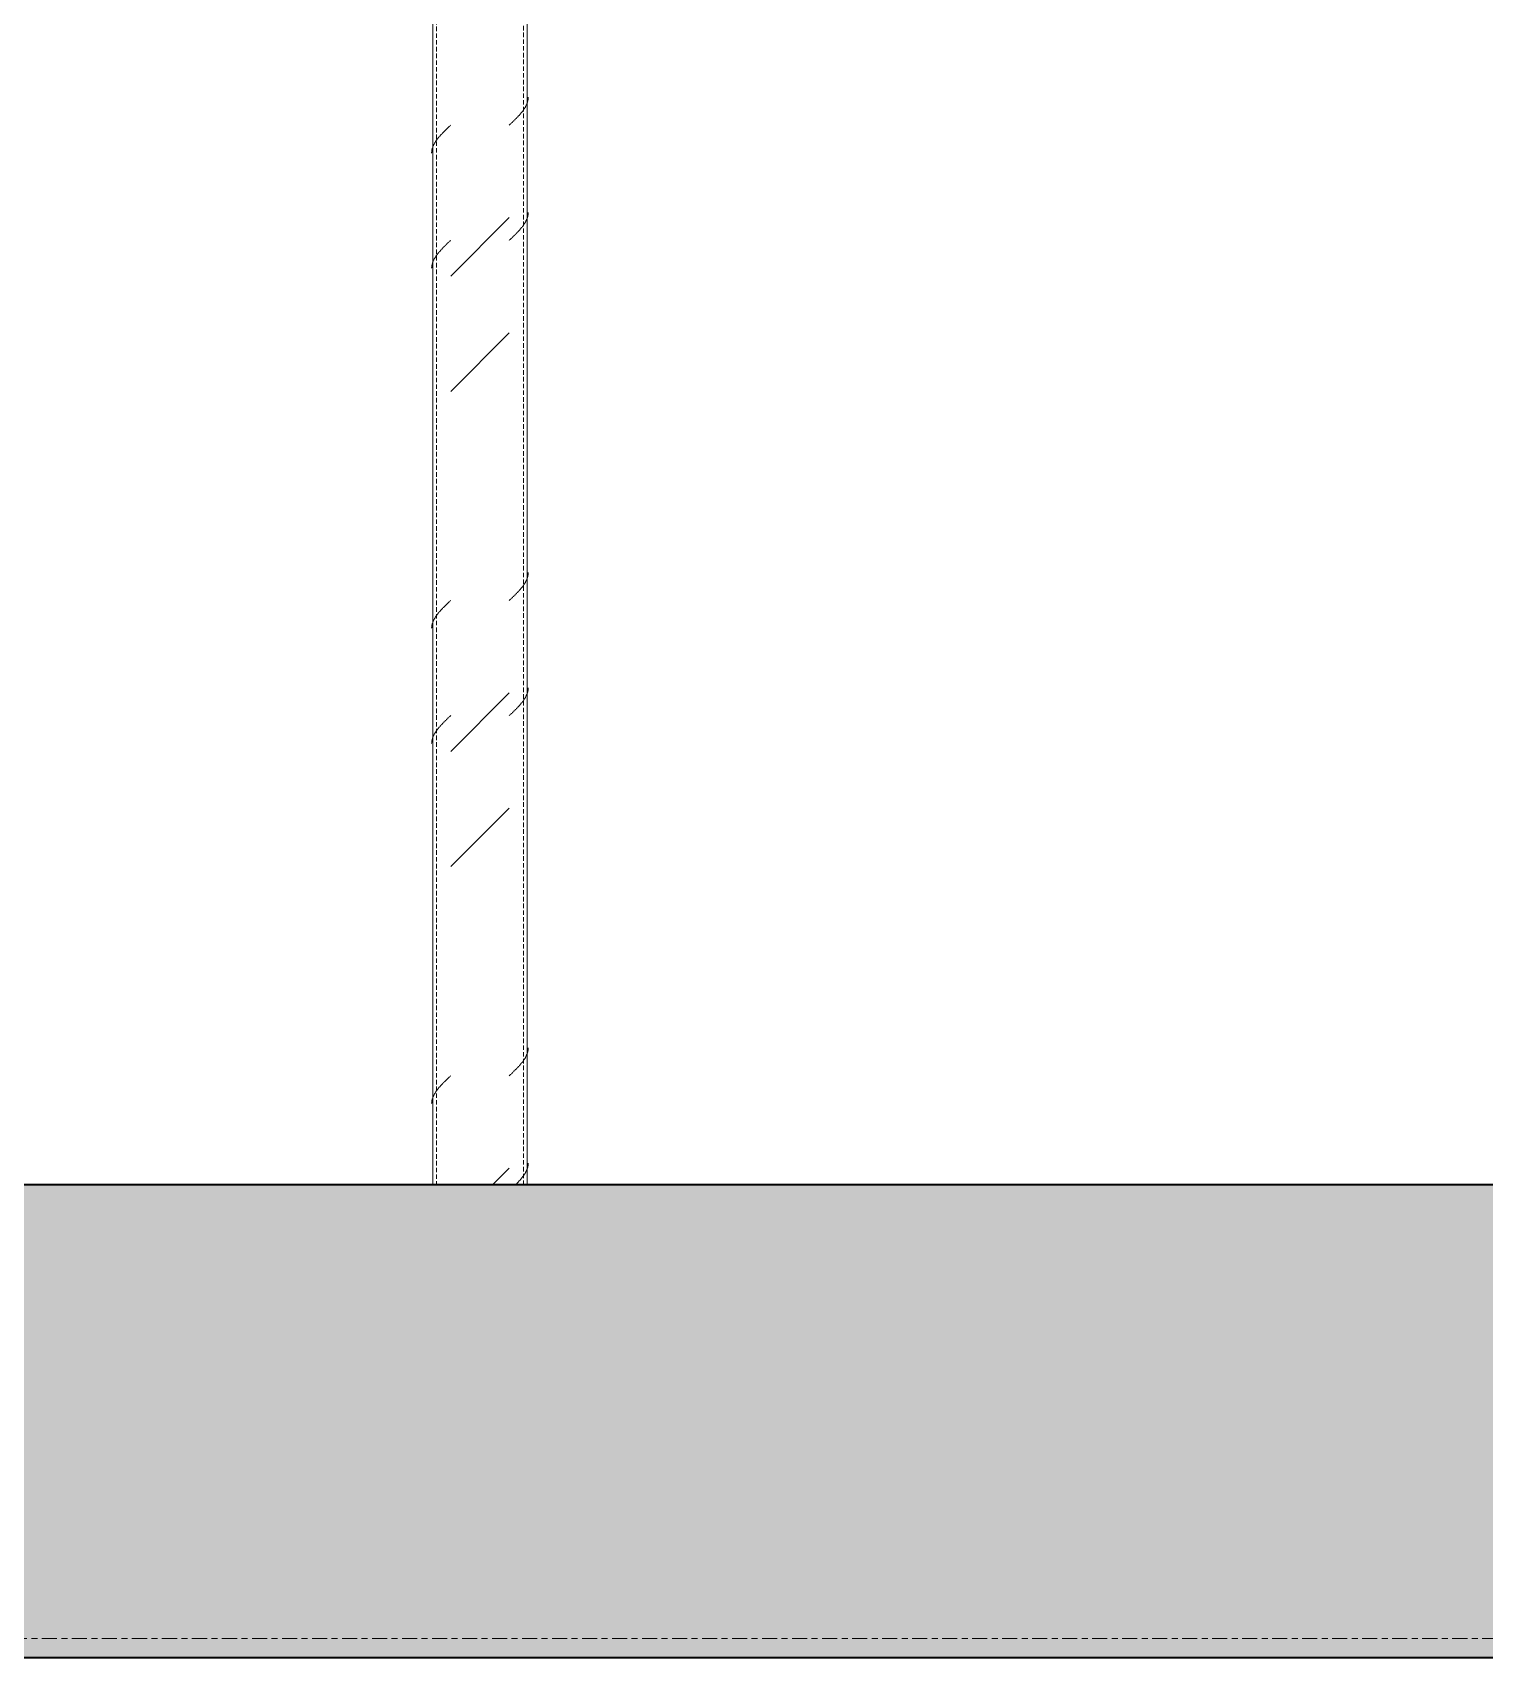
# Model space of a CAD drawing. Header units: centimetres. Extents: x -336 to 16318, y -437 to 1921.
# Drawn here: x 2105.7 to 2259.4, y 44 to 215.9 of the extents above; entities that cross this region are included whole.
import ezdxf

# ---------------------------------------------------------------- set-up
doc = ezdxf.new("R2010")
doc.units = ezdxf.units.CM
doc.linetypes.add('Centre', pattern=[3.175, 0.635, -0.475, 1.59, -0.475])
doc.linetypes.add('Hidden', pattern=[0.714375, 0.47625, -0.238125])
for name, color, linetype, lineweight in [('A-FLOR', 7, 'Continuous', 9), ('A-FLOR-LEVL', 7, 'Continuous', 9), ('A-FLOR-PATT', 7, 'Continuous', 35), ('S-COLS', 7, 'Continuous', 9)]:
    doc.layers.add(name, color=color, linetype=linetype, lineweight=lineweight)

# ---------------------------------------------------------------- blocks, each defined once
blk = doc.blocks.new('PQ_RVR_EST-01_ZZ_ZZ_MO_T_A_rvt-1-Section 6')
at = {"layer": 'A-FLOR-PATT', "lineweight": 9, "true_color": 0x9a9a9a}
h = blk.add_hatch(color=253, dxfattribs=at)
h.paths.add_polyline_path([(5847.05, 44), (5883.73, 44), (5883.73, 94), (3167.55, 94), (3167.55, 89.8), (3171.87, 89.8), (3171.87, 88.8), (3172, 88.8), (3172, 87.8), (3170.5, 87.8), (3170.5, 87.3), (3172, 87.3), (3172, 78.3), (3168.8, 78.3), (3168.8, 68.3), (3173, 68.3), (3172.94, 67.3), (3163, 67.3), (3163.07, 68.3), (3167.21, 68.3), (3167.21, 78.3), (3082.8, 78.3), (3082.8, 68.3), (3087, 68.3), (3086.94, 67.3), (3077, 67.3), (3077.07, 68.3), (3081.21, 68.3), (3081.21, 78.3), (3078, 78.3), (3078, 87.3), (3079.5, 87.3), (3079.44, 87.8), (3078, 87.8), (3078, 88.8), (3078.14, 88.8), (3078.26, 89.8), (3082.45, 89.8), (3082.45, 94), (249.08, 94), (249.08, 44), (5836.92, 44)])
h.paths.add_polyline_path([(3183.32, 67.3), (3179.1, 67.3), (3179.17, 68.3), (3183.31, 68.31), (3183.31, 78.3), (3181.6, 78.3), (3181.6, 87.8), (3181.9, 87.8), (3181.9, 88.8), (3186.3, 88.8), (3186.3, 87.8), (3186.6, 87.8), (3186.6, 83.3), (3242.4, 83.3), (3242.4, 87.8), (3242.7, 87.8), (3242.7, 88.8), (3247.1, 88.8), (3247.1, 87.8), (3247.4, 87.8), (3247.4, 78.3), (3245.7, 78.3), (3245.7, 68.3), (3249.9, 68.3), (3249.84, 67.3), (3239.9, 67.3), (3239.97, 68.3), (3244.11, 68.31), (3244.11, 78.3), (3184.9, 78.3), (3184.9, 68.3), (3189.1, 68.3), (3189.04, 67.3), (3183.53, 67.3)])
h.paths.add_polyline_path([(3091.68, 86.3), (3164, 86.3), (3164, 87.3), (3165.5, 87.3), (3165.5, 87.8), (3164, 87.82), (3164, 88.8), (3161.94, 88.8), (3162.06, 89.8), (3166.25, 89.8), (3166.25, 94), (3083.75, 94), (3083.75, 89.8), (3088.07, 89.8), (3087.95, 88.8), (3086, 88.8), (3086, 87.8), (3084.5, 87.8), (3084.5, 87.3), (3086, 87.3), (3086, 86.3)])
at = {"layer": 'A-FLOR', "lineweight": 35}
for p, q in [((2833.07, 94), (701.16, 94)), ((249.08, 44), (5836.92, 44))]:
    blk.add_line(p, q, dxfattribs=at)
blk = doc.blocks.new('FP_19-Section 6')
at = {"layer": 'S-COLS'}
blk.add_line((2158.07, 94), (2158.07, 375.86), dxfattribs=at)
at = {"layer": 'S-COLS', "color": 9, "true_color": 0xc0c0c0}
for p, q in [((2157.84, 208), (2157.87, 208.04)), ((2157.87, 208.04), (2157.9, 208.09)), ((2157.9, 208.09), (2157.92, 208.14)), ((2157.92, 208.14), (2157.94, 208.18)), ((2157.94, 208.18), (2157.97, 208.23)), ((2157.97, 208.23), (2157.99, 208.28)), ((2157.99, 208.28), (2158.01, 208.32)), ((2158.01, 208.32), (2158.03, 208.37)), ((2158.03, 208.37), (2158.05, 208.42)), ((2158.05, 208.42), (2158.06, 208.46)), ((2158.06, 208.46), (2158.08, 208.51)), ((2158.08, 208.51), (2158.1, 208.56)), ((2158.1, 208.56), (2158.11, 208.6)), ((2158.11, 208.6), (2158.12, 208.65)), ((2158.12, 208.65), (2158.13, 208.7)), ((2158.13, 208.7), (2158.14, 208.74)), ((2158.14, 208.74), (2158.15, 208.79)), ((2158.15, 208.79), (2158.16, 208.84)), ((2158.16, 208.84), (2158.17, 208.88)), ((2158.17, 208.93), (2158.18, 208.98)), ((2158.17, 208.88), (2158.17, 208.93)), ((2158.18, 209.03), (2158.18, 209.07)), ((2158.18, 208.98), (2158.18, 209.03)), ((2156.36, 206.31), (2156.41, 206.36)), ((2156.41, 206.36), (2156.46, 206.41)), ((2156.46, 206.41), (2156.51, 206.45)), ((2156.51, 206.45), (2156.56, 206.5)), ((2156.56, 206.5), (2156.6, 206.55)), ((2156.6, 206.55), (2156.65, 206.59)), ((2156.65, 206.59), (2156.7, 206.64)), ((2156.7, 206.64), (2156.75, 206.69)), ((2156.75, 206.69), (2156.8, 206.73)), ((2156.8, 206.73), (2156.84, 206.78)), ((2156.84, 206.78), (2156.89, 206.83)), ((2156.89, 206.83), (2156.94, 206.87)), ((2156.94, 206.87), (2156.98, 206.92)), ((2156.98, 206.92), (2157.03, 206.97)), ((2157.03, 206.97), (2157.07, 207.01)), ((2157.07, 207.01), (2157.11, 207.06)), ((2157.11, 207.06), (2157.16, 207.11)), ((2157.16, 207.11), (2157.2, 207.16)), ((2157.2, 207.16), (2157.24, 207.2)), ((2157.24, 207.2), (2157.28, 207.25)), ((2157.28, 207.25), (2157.33, 207.3)), ((2157.33, 207.3), (2157.37, 207.34)), ((2157.37, 207.34), (2157.41, 207.39)), ((2157.41, 207.39), (2157.44, 207.44)), ((2157.44, 207.44), (2157.48, 207.48)), ((2157.48, 207.48), (2157.52, 207.53)), ((2157.52, 207.53), (2157.56, 207.58)), ((2157.56, 207.58), (2157.59, 207.62)), ((2157.59, 207.62), (2157.63, 207.67)), ((2157.63, 207.67), (2157.66, 207.72)), ((2157.66, 207.72), (2157.69, 207.76)), ((2157.69, 207.76), (2157.72, 207.81)), ((2157.72, 207.81), (2157.76, 207.86)), ((2157.76, 207.86), (2157.79, 207.9)), ((2157.79, 207.9), (2157.81, 207.95)), ((2157.81, 207.95), (2157.84, 208)), ((2156.16, 206.13), (2156.21, 206.17)), ((2156.21, 206.17), (2156.26, 206.22)), ((2156.26, 206.22), (2156.31, 206.27)), ((2156.31, 206.27), (2156.36, 206.31)), ((2157.94, 195.99), (2157.97, 196.04)), ((2157.97, 196.04), (2157.99, 196.09)), ((2157.99, 196.09), (2158.01, 196.13)), ((2158.01, 196.13), (2158.03, 196.18)), ((2158.03, 196.18), (2158.05, 196.23)), ((2158.05, 196.23), (2158.06, 196.27)), ((2158.06, 196.27), (2158.08, 196.32)), ((2158.08, 196.32), (2158.1, 196.37)), ((2158.1, 196.37), (2158.11, 196.42)), ((2158.11, 196.42), (2158.12, 196.46)), ((2158.12, 196.46), (2158.13, 196.51)), ((2158.13, 196.51), (2158.14, 196.56)), ((2158.14, 196.56), (2158.15, 196.6)), ((2158.15, 196.6), (2158.16, 196.65)), ((2158.16, 196.65), (2158.17, 196.7)), ((2158.17, 196.74), (2158.18, 196.79)), ((2158.17, 196.7), (2158.17, 196.74)), ((2158.18, 196.84), (2158.18, 196.88)), ((2158.18, 196.79), (2158.18, 196.84)), ((2156.51, 194.26), (2156.56, 194.31)), ((2156.56, 194.31), (2156.6, 194.36)), ((2156.6, 194.36), (2156.65, 194.4)), ((2156.65, 194.4), (2156.7, 194.45)), ((2156.7, 194.45), (2156.75, 194.5)), ((2156.75, 194.5), (2156.8, 194.54)), ((2156.8, 194.54), (2156.84, 194.59)), ((2156.84, 194.59), (2156.89, 194.64)), ((2156.89, 194.64), (2156.94, 194.69)), ((2156.94, 194.69), (2156.98, 194.73)), ((2156.98, 194.73), (2157.03, 194.78)), ((2157.03, 194.78), (2157.07, 194.83)), ((2157.07, 194.83), (2157.11, 194.87)), ((2157.11, 194.87), (2157.16, 194.92)), ((2157.16, 194.92), (2157.2, 194.97)), ((2157.2, 194.97), (2157.24, 195.01)), ((2157.24, 195.01), (2157.28, 195.06)), ((2157.28, 195.06), (2157.33, 195.11)), ((2157.33, 195.11), (2157.37, 195.15)), ((2157.37, 195.15), (2157.41, 195.2)), ((2157.41, 195.2), (2157.44, 195.25)), ((2157.44, 195.25), (2157.48, 195.29)), ((2157.48, 195.29), (2157.52, 195.34)), ((2157.52, 195.34), (2157.56, 195.39)), ((2157.56, 195.39), (2157.59, 195.43)), ((2157.59, 195.43), (2157.63, 195.48)), ((2157.63, 195.48), (2157.66, 195.53)), ((2157.66, 195.53), (2157.69, 195.57)), ((2157.69, 195.57), (2157.72, 195.62)), ((2157.72, 195.62), (2157.76, 195.67)), ((2157.76, 195.67), (2157.79, 195.71)), ((2157.79, 195.71), (2157.81, 195.76)), ((2157.81, 195.76), (2157.84, 195.81)), ((2157.84, 195.81), (2157.87, 195.85)), ((2157.87, 195.85), (2157.9, 195.9)), ((2157.9, 195.9), (2157.92, 195.95)), ((2157.92, 195.95), (2157.94, 195.99)), ((2156.16, 193.94), (2156.21, 193.98)), ((2156.21, 193.98), (2156.26, 194.03)), ((2156.26, 194.03), (2156.31, 194.08)), ((2156.31, 194.08), (2156.36, 194.12)), ((2156.36, 194.12), (2156.41, 194.17)), ((2156.41, 194.17), (2156.46, 194.22)), ((2156.46, 194.22), (2156.51, 194.26)), ((2158.06, 158.17), (2158.08, 158.22)), ((2158.08, 158.22), (2158.1, 158.27)), ((2158.1, 158.27), (2158.11, 158.32)), ((2158.11, 158.32), (2158.12, 158.36)), ((2158.12, 158.36), (2158.13, 158.41)), ((2158.13, 158.41), (2158.14, 158.46)), ((2158.14, 158.46), (2158.15, 158.5)), ((2158.15, 158.5), (2158.16, 158.55)), ((2158.16, 158.55), (2158.17, 158.6)), ((2158.17, 158.64), (2158.18, 158.69)), ((2158.17, 158.6), (2158.17, 158.64)), ((2158.18, 158.74), (2158.18, 158.78)), ((2158.18, 158.69), (2158.18, 158.74)), ((2156.8, 156.44), (2156.84, 156.49)), ((2156.84, 156.49), (2156.89, 156.54)), ((2156.89, 156.54), (2156.94, 156.59)), ((2156.94, 156.59), (2156.98, 156.63)), ((2156.98, 156.63), (2157.03, 156.68)), ((2157.03, 156.68), (2157.07, 156.73)), ((2157.07, 156.73), (2157.11, 156.77)), ((2157.11, 156.77), (2157.16, 156.82)), ((2157.16, 156.82), (2157.2, 156.87)), ((2157.2, 156.87), (2157.24, 156.91)), ((2157.24, 156.91), (2157.28, 156.96)), ((2157.28, 156.96), (2157.33, 157.01)), ((2157.33, 157.01), (2157.37, 157.05)), ((2157.37, 157.05), (2157.41, 157.1)), ((2157.41, 157.1), (2157.44, 157.15)), ((2157.44, 157.15), (2157.48, 157.19)), ((2157.48, 157.19), (2157.52, 157.24)), ((2157.52, 157.24), (2157.56, 157.29)), ((2157.56, 157.29), (2157.59, 157.33)), ((2157.59, 157.33), (2157.63, 157.38)), ((2157.63, 157.38), (2157.66, 157.43)), ((2157.66, 157.43), (2157.69, 157.47)), ((2157.69, 157.47), (2157.72, 157.52)), ((2157.72, 157.52), (2157.76, 157.57)), ((2157.76, 157.57), (2157.79, 157.61)), ((2157.79, 157.61), (2157.81, 157.66)), ((2157.81, 157.66), (2157.84, 157.71)), ((2157.84, 157.71), (2157.87, 157.75)), ((2157.87, 157.75), (2157.9, 157.8)), ((2157.9, 157.8), (2157.92, 157.85)), ((2157.92, 157.85), (2157.94, 157.89)), ((2157.94, 157.89), (2157.97, 157.94)), ((2157.97, 157.94), (2157.99, 157.99)), ((2157.99, 157.99), (2158.01, 158.03)), ((2158.01, 158.03), (2158.03, 158.08)), ((2158.03, 158.08), (2158.05, 158.13)), ((2158.05, 158.13), (2158.06, 158.17)), ((2156.16, 155.84), (2156.21, 155.88)), ((2156.21, 155.88), (2156.26, 155.93)), ((2156.26, 155.93), (2156.31, 155.98)), ((2156.31, 155.98), (2156.36, 156.02)), ((2156.36, 156.02), (2156.41, 156.07)), ((2156.41, 156.07), (2156.46, 156.12)), ((2156.46, 156.12), (2156.51, 156.16)), ((2156.51, 156.16), (2156.56, 156.21)), ((2156.56, 156.21), (2156.6, 156.26)), ((2156.6, 156.26), (2156.65, 156.3)), ((2156.65, 156.3), (2156.7, 156.35)), ((2156.7, 156.35), (2156.75, 156.4)), ((2156.75, 156.4), (2156.8, 156.44)), ((2158.11, 146.13), (2158.12, 146.17)), ((2158.12, 146.17), (2158.13, 146.22)), ((2158.13, 146.22), (2158.14, 146.27)), ((2158.14, 146.27), (2158.15, 146.31)), ((2158.15, 146.31), (2158.16, 146.36)), ((2158.16, 146.36), (2158.17, 146.41)), ((2158.17, 146.45), (2158.18, 146.5)), ((2158.17, 146.41), (2158.17, 146.45)), ((2158.18, 146.55), (2158.18, 146.59)), ((2158.18, 146.5), (2158.18, 146.55)), ((2156.94, 144.4), (2156.98, 144.44)), ((2156.98, 144.44), (2157.03, 144.49)), ((2157.03, 144.49), (2157.07, 144.54)), ((2157.07, 144.54), (2157.11, 144.58)), ((2157.11, 144.58), (2157.16, 144.63)), ((2157.16, 144.63), (2157.2, 144.68)), ((2157.2, 144.68), (2157.24, 144.72)), ((2157.24, 144.72), (2157.28, 144.77)), ((2157.28, 144.77), (2157.33, 144.82)), ((2157.33, 144.82), (2157.37, 144.86)), ((2157.37, 144.86), (2157.41, 144.91)), ((2157.41, 144.91), (2157.44, 144.96)), ((2157.44, 144.96), (2157.48, 145)), ((2157.48, 145), (2157.52, 145.05)), ((2157.52, 145.05), (2157.56, 145.1)), ((2157.56, 145.1), (2157.59, 145.14)), ((2157.59, 145.14), (2157.63, 145.19)), ((2157.63, 145.19), (2157.66, 145.24)), ((2157.66, 145.24), (2157.69, 145.28)), ((2157.69, 145.28), (2157.72, 145.33)), ((2157.72, 145.33), (2157.76, 145.38)), ((2157.76, 145.38), (2157.79, 145.42)), ((2157.79, 145.42), (2157.81, 145.47)), ((2157.81, 145.47), (2157.84, 145.52)), ((2157.84, 145.52), (2157.87, 145.56)), ((2157.87, 145.56), (2157.9, 145.61)), ((2157.9, 145.61), (2157.92, 145.66)), ((2157.92, 145.66), (2157.94, 145.7)), ((2157.94, 145.7), (2157.97, 145.75)), ((2157.97, 145.75), (2157.99, 145.8)), ((2157.99, 145.8), (2158.01, 145.85)), ((2158.01, 145.85), (2158.03, 145.89)), ((2158.03, 145.89), (2158.05, 145.94)), ((2158.05, 145.94), (2158.06, 145.99)), ((2158.06, 145.99), (2158.08, 146.03)), ((2158.08, 146.03), (2158.1, 146.08)), ((2158.1, 146.08), (2158.11, 146.13)), ((2156.16, 143.65), (2156.21, 143.69)), ((2156.21, 143.69), (2156.26, 143.74)), ((2156.26, 143.74), (2156.31, 143.79)), ((2156.31, 143.79), (2156.36, 143.83)), ((2156.36, 143.83), (2156.41, 143.88)), ((2156.41, 143.88), (2156.46, 143.93)), ((2156.46, 143.93), (2156.51, 143.97)), ((2156.51, 143.97), (2156.56, 144.02)), ((2156.56, 144.02), (2156.6, 144.07)), ((2156.6, 144.07), (2156.65, 144.12)), ((2156.65, 144.12), (2156.7, 144.16)), ((2156.7, 144.16), (2156.75, 144.21)), ((2156.75, 144.21), (2156.8, 144.26)), ((2156.8, 144.26), (2156.84, 144.3)), ((2156.84, 144.3), (2156.89, 144.35)), ((2156.89, 144.35), (2156.94, 144.4)), ((2158.17, 108.35), (2158.18, 108.4)), ((2158.17, 108.31), (2158.17, 108.35)), ((2158.18, 108.45), (2158.18, 108.49)), ((2158.18, 108.4), (2158.18, 108.45)), ((2157.2, 106.58), (2157.24, 106.62)), ((2157.24, 106.62), (2157.28, 106.67)), ((2157.28, 106.67), (2157.33, 106.72)), ((2157.33, 106.72), (2157.37, 106.76)), ((2157.37, 106.76), (2157.41, 106.81)), ((2157.41, 106.81), (2157.44, 106.86)), ((2157.44, 106.86), (2157.48, 106.9)), ((2157.48, 106.9), (2157.52, 106.95)), ((2157.52, 106.95), (2157.56, 107)), ((2157.56, 107), (2157.59, 107.04)), ((2157.59, 107.04), (2157.63, 107.09)), ((2157.63, 107.09), (2157.66, 107.14)), ((2157.66, 107.14), (2157.69, 107.18)), ((2157.69, 107.18), (2157.72, 107.23)), ((2157.72, 107.23), (2157.76, 107.28)), ((2157.76, 107.28), (2157.79, 107.32)), ((2157.79, 107.32), (2157.81, 107.37)), ((2157.81, 107.37), (2157.84, 107.42)), ((2157.84, 107.42), (2157.87, 107.46)), ((2157.87, 107.46), (2157.9, 107.51)), ((2157.9, 107.51), (2157.92, 107.56)), ((2157.92, 107.56), (2157.94, 107.6)), ((2157.94, 107.6), (2157.97, 107.65)), ((2157.97, 107.65), (2157.99, 107.7)), ((2157.99, 107.7), (2158.01, 107.75)), ((2158.01, 107.75), (2158.03, 107.79)), ((2158.03, 107.79), (2158.05, 107.84)), ((2158.05, 107.84), (2158.06, 107.89)), ((2158.06, 107.89), (2158.08, 107.93)), ((2158.08, 107.93), (2158.1, 107.98)), ((2158.1, 107.98), (2158.11, 108.03)), ((2158.11, 108.03), (2158.12, 108.07)), ((2158.12, 108.07), (2158.13, 108.12)), ((2158.13, 108.12), (2158.14, 108.17)), ((2158.14, 108.17), (2158.15, 108.21)), ((2158.15, 108.21), (2158.16, 108.26)), ((2158.16, 108.26), (2158.17, 108.31)), ((2156.16, 105.55), (2156.21, 105.59)), ((2156.21, 105.59), (2156.26, 105.64)), ((2156.26, 105.64), (2156.31, 105.69)), ((2156.31, 105.69), (2156.36, 105.73)), ((2156.36, 105.73), (2156.41, 105.78)), ((2156.41, 105.78), (2156.46, 105.83)), ((2156.46, 105.83), (2156.51, 105.87)), ((2156.51, 105.87), (2156.56, 105.92)), ((2156.56, 105.92), (2156.6, 105.97)), ((2156.6, 105.97), (2156.65, 106.02)), ((2156.65, 106.02), (2156.7, 106.06)), ((2156.7, 106.06), (2156.75, 106.11)), ((2156.75, 106.11), (2156.8, 106.16)), ((2156.8, 106.16), (2156.84, 106.2)), ((2156.84, 106.2), (2156.89, 106.25)), ((2156.89, 106.25), (2156.94, 106.3)), ((2156.94, 106.3), (2156.98, 106.34)), ((2156.98, 106.34), (2157.03, 106.39)), ((2157.03, 106.39), (2157.07, 106.44)), ((2157.07, 106.44), (2157.11, 106.48)), ((2157.11, 106.48), (2157.16, 106.53)), ((2157.16, 106.53), (2157.2, 106.58)), ((2158.18, 96.26), (2158.18, 96.3)), ((2157.32, 94.52), (2157.36, 94.56)), ((2157.36, 94.56), (2157.4, 94.61)), ((2157.4, 94.61), (2157.44, 94.66)), ((2157.44, 94.66), (2157.47, 94.71)), ((2157.47, 94.71), (2157.51, 94.75)), ((2157.51, 94.75), (2157.55, 94.8)), ((2157.55, 94.8), (2157.58, 94.85)), ((2157.58, 94.85), (2157.62, 94.89)), ((2157.62, 94.89), (2157.65, 94.94)), ((2157.65, 94.94), (2157.69, 94.99)), ((2157.69, 94.99), (2157.72, 95.03)), ((2157.72, 95.03), (2157.75, 95.08)), ((2157.75, 95.08), (2157.78, 95.13)), ((2157.78, 95.13), (2157.81, 95.18)), ((2157.81, 95.18), (2157.84, 95.22)), ((2157.84, 95.22), (2157.87, 95.27)), ((2157.87, 95.27), (2157.89, 95.32)), ((2157.89, 95.32), (2157.92, 95.36)), ((2157.92, 95.36), (2157.94, 95.41)), ((2157.94, 95.41), (2157.96, 95.46)), ((2157.96, 95.46), (2157.99, 95.5)), ((2157.99, 95.5), (2158.01, 95.55)), ((2158.01, 95.55), (2158.03, 95.6)), ((2158.03, 95.6), (2158.05, 95.65)), ((2158.05, 95.65), (2158.06, 95.69)), ((2158.06, 95.69), (2158.08, 95.74)), ((2158.08, 95.74), (2158.1, 95.79)), ((2158.1, 95.79), (2158.11, 95.83)), ((2158.11, 95.83), (2158.12, 95.88)), ((2158.12, 95.88), (2158.13, 95.93)), ((2158.13, 95.93), (2158.14, 95.97)), ((2158.14, 95.97), (2158.15, 96.02)), ((2158.15, 96.02), (2158.16, 96.07)), ((2158.16, 96.07), (2158.17, 96.12)), ((2158.17, 96.16), (2158.18, 96.21)), ((2158.17, 96.12), (2158.17, 96.16)), ((2158.18, 96.21), (2158.18, 96.26)), ((2156.83, 94), (2156.88, 94.05)), ((2156.88, 94.05), (2156.92, 94.09)), ((2156.92, 94.09), (2156.97, 94.14)), ((2156.97, 94.14), (2157.01, 94.19)), ((2157.01, 94.19), (2157.06, 94.24)), ((2157.06, 94.24), (2157.1, 94.28)), ((2157.1, 94.28), (2157.15, 94.33)), ((2157.15, 94.33), (2157.19, 94.38)), ((2157.19, 94.38), (2157.23, 94.42)), ((2157.23, 94.42), (2157.28, 94.47)), ((2157.28, 94.47), (2157.32, 94.52))]:
    blk.add_line(p, q, dxfattribs=at)
blk = doc.blocks.new('FP_20-Section 6')
at = {"layer": 'S-COLS'}
blk.add_line((2148.07, 375.86), (2148.07, 94), dxfattribs=at)
at = {"layer": 'S-COLS', "color": 9, "true_color": 0xc0c0c0}
for p, q in [((2148.51, 204.58), (2148.54, 204.63)), ((2148.54, 204.63), (2148.58, 204.68)), ((2148.58, 204.68), (2148.61, 204.72)), ((2148.61, 204.72), (2148.65, 204.77)), ((2148.65, 204.77), (2148.69, 204.82)), ((2148.69, 204.82), (2148.73, 204.86)), ((2148.73, 204.86), (2148.77, 204.91)), ((2148.77, 204.91), (2148.81, 204.96)), ((2148.81, 204.96), (2148.85, 205)), ((2148.85, 205), (2148.89, 205.05)), ((2148.89, 205.05), (2148.93, 205.1)), ((2148.93, 205.1), (2148.98, 205.14)), ((2148.98, 205.14), (2149.02, 205.19)), ((2149.02, 205.19), (2149.06, 205.24)), ((2149.06, 205.24), (2149.11, 205.28)), ((2149.11, 205.28), (2149.15, 205.33)), ((2149.15, 205.33), (2149.2, 205.38)), ((2149.2, 205.38), (2149.24, 205.43)), ((2149.24, 205.43), (2149.29, 205.47)), ((2149.29, 205.47), (2149.34, 205.52)), ((2149.34, 205.52), (2149.38, 205.57)), ((2149.38, 205.57), (2149.43, 205.61)), ((2149.43, 205.61), (2149.48, 205.66)), ((2149.48, 205.66), (2149.53, 205.71)), ((2149.53, 205.71), (2149.58, 205.75)), ((2149.58, 205.75), (2149.63, 205.8)), ((2149.63, 205.8), (2149.68, 205.85)), ((2149.68, 205.85), (2149.72, 205.89)), ((2149.72, 205.89), (2149.77, 205.94)), ((2149.77, 205.94), (2149.82, 205.99)), ((2149.82, 205.99), (2149.87, 206.03)), ((2149.87, 206.03), (2149.92, 206.08)), ((2149.92, 206.08), (2149.97, 206.13)), ((2147.95, 203.23), (2147.96, 203.27)), ((2147.95, 203.18), (2147.95, 203.23)), ((2147.96, 203.32), (2147.97, 203.37)), ((2147.96, 203.27), (2147.96, 203.32)), ((2147.97, 203.41), (2147.98, 203.46)), ((2147.97, 203.37), (2147.97, 203.41)), ((2147.98, 203.46), (2147.99, 203.51)), ((2147.99, 203.51), (2148, 203.55)), ((2148, 203.55), (2148.01, 203.6)), ((2148.01, 203.6), (2148.02, 203.65)), ((2148.02, 203.65), (2148.04, 203.7)), ((2148.04, 203.7), (2148.05, 203.74)), ((2148.05, 203.74), (2148.07, 203.79)), ((2148.07, 203.79), (2148.09, 203.84)), ((2148.09, 203.84), (2148.1, 203.88)), ((2148.1, 203.88), (2148.12, 203.93)), ((2148.12, 203.93), (2148.14, 203.98)), ((2148.14, 203.98), (2148.17, 204.02)), ((2148.17, 204.02), (2148.19, 204.07)), ((2148.19, 204.07), (2148.21, 204.12)), ((2148.21, 204.12), (2148.24, 204.16)), ((2148.24, 204.16), (2148.26, 204.21)), ((2148.26, 204.21), (2148.29, 204.26)), ((2148.29, 204.26), (2148.32, 204.3)), ((2148.32, 204.3), (2148.35, 204.35)), ((2148.35, 204.35), (2148.38, 204.4)), ((2148.38, 204.4), (2148.41, 204.44)), ((2148.41, 204.44), (2148.44, 204.49)), ((2148.44, 204.49), (2148.47, 204.54)), ((2148.47, 204.54), (2148.51, 204.58)), ((2148.61, 192.53), (2148.65, 192.58)), ((2148.65, 192.58), (2148.69, 192.63)), ((2148.69, 192.63), (2148.73, 192.67)), ((2148.73, 192.67), (2148.77, 192.72)), ((2148.77, 192.72), (2148.81, 192.77)), ((2148.81, 192.77), (2148.85, 192.81)), ((2148.85, 192.81), (2148.89, 192.86)), ((2148.89, 192.86), (2148.93, 192.91)), ((2148.93, 192.91), (2148.98, 192.96)), ((2148.98, 192.96), (2149.02, 193)), ((2149.02, 193), (2149.06, 193.05)), ((2149.06, 193.05), (2149.11, 193.1)), ((2149.11, 193.1), (2149.15, 193.14)), ((2149.15, 193.14), (2149.2, 193.19)), ((2149.2, 193.19), (2149.24, 193.24)), ((2149.24, 193.24), (2149.29, 193.28)), ((2149.29, 193.28), (2149.34, 193.33)), ((2149.34, 193.33), (2149.38, 193.38)), ((2149.38, 193.38), (2149.43, 193.42)), ((2149.43, 193.42), (2149.48, 193.47)), ((2149.48, 193.47), (2149.53, 193.52)), ((2149.53, 193.52), (2149.58, 193.56)), ((2149.58, 193.56), (2149.63, 193.61)), ((2149.63, 193.61), (2149.68, 193.66)), ((2149.68, 193.66), (2149.72, 193.7)), ((2149.72, 193.7), (2149.77, 193.75)), ((2149.77, 193.75), (2149.82, 193.8)), ((2149.82, 193.8), (2149.87, 193.84)), ((2149.87, 193.84), (2149.92, 193.89)), ((2149.92, 193.89), (2149.97, 193.94)), ((2147.95, 191.04), (2147.96, 191.08)), ((2147.95, 190.99), (2147.95, 191.04)), ((2147.96, 191.13), (2147.97, 191.18)), ((2147.96, 191.08), (2147.96, 191.13)), ((2147.97, 191.23), (2147.98, 191.27)), ((2147.97, 191.18), (2147.97, 191.23)), ((2147.98, 191.27), (2147.99, 191.32)), ((2147.99, 191.32), (2148, 191.37)), ((2148, 191.37), (2148.01, 191.41)), ((2148.01, 191.41), (2148.02, 191.46)), ((2148.02, 191.46), (2148.04, 191.51)), ((2148.04, 191.51), (2148.05, 191.55)), ((2148.05, 191.55), (2148.07, 191.6)), ((2148.07, 191.6), (2148.09, 191.65)), ((2148.09, 191.65), (2148.1, 191.69)), ((2148.1, 191.69), (2148.12, 191.74)), ((2148.12, 191.74), (2148.14, 191.79)), ((2148.14, 191.79), (2148.17, 191.83)), ((2148.17, 191.83), (2148.19, 191.88)), ((2148.19, 191.88), (2148.21, 191.93)), ((2148.21, 191.93), (2148.24, 191.97)), ((2148.24, 191.97), (2148.26, 192.02)), ((2148.26, 192.02), (2148.29, 192.07)), ((2148.29, 192.07), (2148.32, 192.11)), ((2148.32, 192.11), (2148.35, 192.16)), ((2148.35, 192.16), (2148.38, 192.21)), ((2148.38, 192.21), (2148.41, 192.25)), ((2148.41, 192.25), (2148.44, 192.3)), ((2148.44, 192.3), (2148.47, 192.35)), ((2148.47, 192.35), (2148.51, 192.39)), ((2148.51, 192.39), (2148.54, 192.44)), ((2148.54, 192.44), (2148.58, 192.49)), ((2148.58, 192.49), (2148.61, 192.53)), ((2148.85, 154.71), (2148.89, 154.76)), ((2148.89, 154.76), (2148.93, 154.81)), ((2148.93, 154.81), (2148.98, 154.86)), ((2148.98, 154.86), (2149.02, 154.9)), ((2149.02, 154.9), (2149.06, 154.95)), ((2149.06, 154.95), (2149.11, 155)), ((2149.11, 155), (2149.15, 155.04)), ((2149.15, 155.04), (2149.2, 155.09)), ((2149.2, 155.09), (2149.24, 155.14)), ((2149.24, 155.14), (2149.29, 155.18)), ((2149.29, 155.18), (2149.34, 155.23)), ((2149.34, 155.23), (2149.38, 155.28)), ((2149.38, 155.28), (2149.43, 155.32)), ((2149.43, 155.32), (2149.48, 155.37)), ((2149.48, 155.37), (2149.53, 155.42)), ((2149.53, 155.42), (2149.58, 155.46)), ((2149.58, 155.46), (2149.63, 155.51)), ((2149.63, 155.51), (2149.68, 155.56)), ((2149.68, 155.56), (2149.72, 155.6)), ((2149.72, 155.6), (2149.77, 155.65)), ((2149.77, 155.65), (2149.82, 155.7)), ((2149.82, 155.7), (2149.87, 155.74)), ((2149.87, 155.74), (2149.92, 155.79)), ((2149.92, 155.79), (2149.97, 155.84)), ((2147.96, 153.03), (2147.97, 153.08)), ((2147.96, 152.98), (2147.96, 153.03)), ((2147.97, 153.13), (2147.98, 153.17)), ((2147.97, 153.08), (2147.97, 153.13)), ((2147.98, 153.17), (2147.99, 153.22)), ((2147.99, 153.22), (2148, 153.27)), ((2148, 153.27), (2148.01, 153.31)), ((2148.01, 153.31), (2148.02, 153.36)), ((2148.02, 153.36), (2148.04, 153.41)), ((2148.04, 153.41), (2148.05, 153.45)), ((2148.05, 153.45), (2148.07, 153.5)), ((2148.07, 153.5), (2148.09, 153.55)), ((2148.09, 153.55), (2148.1, 153.59)), ((2148.1, 153.59), (2148.12, 153.64)), ((2148.12, 153.64), (2148.14, 153.69)), ((2148.14, 153.69), (2148.17, 153.73)), ((2148.17, 153.73), (2148.19, 153.78)), ((2148.19, 153.78), (2148.21, 153.83)), ((2148.21, 153.83), (2148.24, 153.87)), ((2148.24, 153.87), (2148.26, 153.92)), ((2148.26, 153.92), (2148.29, 153.97)), ((2148.29, 153.97), (2148.32, 154.01)), ((2148.32, 154.01), (2148.35, 154.06)), ((2148.35, 154.06), (2148.38, 154.11)), ((2148.38, 154.11), (2148.41, 154.15)), ((2148.41, 154.15), (2148.44, 154.2)), ((2148.44, 154.2), (2148.47, 154.25)), ((2148.47, 154.25), (2148.51, 154.29)), ((2148.51, 154.29), (2148.54, 154.34)), ((2148.54, 154.34), (2148.58, 154.39)), ((2148.58, 154.39), (2148.61, 154.43)), ((2148.61, 154.43), (2148.65, 154.48)), ((2148.65, 154.48), (2148.69, 154.53)), ((2148.69, 154.53), (2148.73, 154.57)), ((2148.73, 154.57), (2148.77, 154.62)), ((2148.77, 154.62), (2148.81, 154.67)), ((2148.81, 154.67), (2148.85, 154.71)), ((2147.95, 152.94), (2147.96, 152.98)), ((2147.95, 152.89), (2147.95, 152.94)), ((2148.98, 142.67), (2149.02, 142.71)), ((2149.02, 142.71), (2149.06, 142.76)), ((2149.06, 142.76), (2149.11, 142.81)), ((2149.11, 142.81), (2149.15, 142.85)), ((2149.15, 142.85), (2149.2, 142.9)), ((2149.2, 142.9), (2149.24, 142.95)), ((2149.24, 142.95), (2149.29, 142.99)), ((2149.29, 142.99), (2149.34, 143.04)), ((2149.34, 143.04), (2149.38, 143.09)), ((2149.38, 143.09), (2149.43, 143.13)), ((2149.43, 143.13), (2149.48, 143.18)), ((2149.48, 143.18), (2149.53, 143.23)), ((2149.53, 143.23), (2149.58, 143.27)), ((2149.58, 143.27), (2149.63, 143.32)), ((2149.63, 143.32), (2149.68, 143.37)), ((2149.68, 143.37), (2149.72, 143.41)), ((2149.72, 143.41), (2149.77, 143.46)), ((2149.77, 143.46), (2149.82, 143.51)), ((2149.82, 143.51), (2149.87, 143.55)), ((2149.87, 143.55), (2149.92, 143.6)), ((2149.92, 143.6), (2149.97, 143.65)), ((2147.97, 140.94), (2147.98, 140.98)), ((2147.98, 140.98), (2147.99, 141.03)), ((2147.99, 141.03), (2148, 141.08)), ((2148, 141.08), (2148.01, 141.12)), ((2148.01, 141.12), (2148.02, 141.17)), ((2148.02, 141.17), (2148.04, 141.22)), ((2148.04, 141.22), (2148.05, 141.26)), ((2148.05, 141.26), (2148.07, 141.31)), ((2148.07, 141.31), (2148.09, 141.36)), ((2148.09, 141.36), (2148.1, 141.4)), ((2148.1, 141.4), (2148.12, 141.45)), ((2148.12, 141.45), (2148.14, 141.5)), ((2148.14, 141.5), (2148.17, 141.54)), ((2148.17, 141.54), (2148.19, 141.59)), ((2148.19, 141.59), (2148.21, 141.64)), ((2148.21, 141.64), (2148.24, 141.68)), ((2148.24, 141.68), (2148.26, 141.73)), ((2148.26, 141.73), (2148.29, 141.78)), ((2148.29, 141.78), (2148.32, 141.82)), ((2148.32, 141.82), (2148.35, 141.87)), ((2148.35, 141.87), (2148.38, 141.92)), ((2148.38, 141.92), (2148.41, 141.96)), ((2148.41, 141.96), (2148.44, 142.01)), ((2148.44, 142.01), (2148.47, 142.06)), ((2148.47, 142.06), (2148.51, 142.1)), ((2148.51, 142.1), (2148.54, 142.15)), ((2148.54, 142.15), (2148.58, 142.2)), ((2148.58, 142.2), (2148.61, 142.24)), ((2148.61, 142.24), (2148.65, 142.29)), ((2148.65, 142.29), (2148.69, 142.34)), ((2148.69, 142.34), (2148.73, 142.39)), ((2148.73, 142.39), (2148.77, 142.43)), ((2148.77, 142.43), (2148.81, 142.48)), ((2148.81, 142.48), (2148.85, 142.53)), ((2148.85, 142.53), (2148.89, 142.57)), ((2148.89, 142.57), (2148.93, 142.62)), ((2148.93, 142.62), (2148.98, 142.67)), ((2147.95, 140.75), (2147.96, 140.8)), ((2147.95, 140.7), (2147.95, 140.75)), ((2147.96, 140.84), (2147.97, 140.89)), ((2147.96, 140.8), (2147.96, 140.84)), ((2147.97, 140.89), (2147.97, 140.94)), ((2149.24, 104.85), (2149.29, 104.89)), ((2149.29, 104.89), (2149.34, 104.94)), ((2149.34, 104.94), (2149.38, 104.99)), ((2149.38, 104.99), (2149.43, 105.03)), ((2149.43, 105.03), (2149.48, 105.08)), ((2149.48, 105.08), (2149.53, 105.13)), ((2149.53, 105.13), (2149.58, 105.17)), ((2149.58, 105.17), (2149.63, 105.22)), ((2149.63, 105.22), (2149.68, 105.27)), ((2149.68, 105.27), (2149.72, 105.31)), ((2149.72, 105.31), (2149.77, 105.36)), ((2149.77, 105.36), (2149.82, 105.41)), ((2149.82, 105.41), (2149.87, 105.45)), ((2149.87, 105.45), (2149.92, 105.5)), ((2149.92, 105.5), (2149.97, 105.55)), ((2148.04, 103.12), (2148.05, 103.16)), ((2148.05, 103.16), (2148.07, 103.21)), ((2148.07, 103.21), (2148.09, 103.26)), ((2148.09, 103.26), (2148.1, 103.3)), ((2148.1, 103.3), (2148.12, 103.35)), ((2148.12, 103.35), (2148.14, 103.4)), ((2148.14, 103.4), (2148.17, 103.44)), ((2148.17, 103.44), (2148.19, 103.49)), ((2148.19, 103.49), (2148.21, 103.54)), ((2148.21, 103.54), (2148.24, 103.58)), ((2148.24, 103.58), (2148.26, 103.63)), ((2148.26, 103.63), (2148.29, 103.68)), ((2148.29, 103.68), (2148.32, 103.72)), ((2148.32, 103.72), (2148.35, 103.77)), ((2148.35, 103.77), (2148.38, 103.82)), ((2148.38, 103.82), (2148.41, 103.86)), ((2148.41, 103.86), (2148.44, 103.91)), ((2148.44, 103.91), (2148.47, 103.96)), ((2148.47, 103.96), (2148.51, 104)), ((2148.51, 104), (2148.54, 104.05)), ((2148.54, 104.05), (2148.58, 104.1)), ((2148.58, 104.1), (2148.61, 104.14)), ((2148.61, 104.14), (2148.65, 104.19)), ((2148.65, 104.19), (2148.69, 104.24)), ((2148.69, 104.24), (2148.73, 104.29)), ((2148.73, 104.29), (2148.77, 104.33)), ((2148.77, 104.33), (2148.81, 104.38)), ((2148.81, 104.38), (2148.85, 104.43)), ((2148.85, 104.43), (2148.89, 104.47)), ((2148.89, 104.47), (2148.93, 104.52)), ((2148.93, 104.52), (2148.98, 104.57)), ((2148.98, 104.57), (2149.02, 104.61)), ((2149.02, 104.61), (2149.06, 104.66)), ((2149.06, 104.66), (2149.11, 104.71)), ((2149.11, 104.71), (2149.15, 104.75)), ((2149.15, 104.75), (2149.2, 104.8)), ((2149.2, 104.8), (2149.24, 104.85)), ((2147.95, 102.65), (2147.96, 102.7)), ((2147.95, 102.6), (2147.95, 102.65)), ((2147.96, 102.74), (2147.97, 102.79)), ((2147.96, 102.7), (2147.96, 102.74)), ((2147.97, 102.84), (2147.98, 102.88)), ((2147.97, 102.79), (2147.97, 102.84)), ((2147.98, 102.88), (2147.99, 102.93)), ((2147.99, 102.93), (2148, 102.98)), ((2148, 102.98), (2148.01, 103.02)), ((2148.01, 103.02), (2148.02, 103.07)), ((2148.02, 103.07), (2148.04, 103.12))]:
    blk.add_line(p, q, dxfattribs=at)
blk = doc.blocks.new('HSS Rectangular-Column - 100 x 100 mm-V18-Section 6')
at = {"layer": 'S-COLS', "true_color": 0xc0c0c0}
h = blk.add_hatch(dxfattribs=at)
h.set_pattern_fill('FP_3', color=9, style=0, pattern_type=2)
h.set_pattern_definition([(45, (4582.815, 712), (-25.1447, 25.1447), []), (45, (4582.815, 750.1), (-25.1447, 25.1447), [])])
h.paths.add_polyline_path([(2156.16, 94), (2156.16, 375.86), (2155.61, 375.81), (2155.51, 375.4), (2155.25, 375.07), (2154.75, 374.87), (2154.16, 374.86), (2151.15, 374.95), (2150.82, 375.22), (2150.63, 375.6), (2150.58, 375.86), (2149.97, 375.86), (2149.97, 94)])
h.paths.add_polyline_path([(2154.16, 375.36), (2154.66, 375.51), (2154.9, 375.72), (2154.9, 375.86), (2151.23, 375.86), (2151.56, 375.51), (2151.85, 375.38), (2152.06, 375.36)])
at = {"layer": 'S-COLS', "linetype": 'Hidden'}
for p, q in [((2148.47, 375.86), (2148.47, 94)), ((2157.67, 94), (2157.67, 375.86))]:
    blk.add_line(p, q, dxfattribs=at)
at = {"layer": 'S-COLS'}
for name in ['FP_20-Section 6', 'FP_19-Section 6']:
    blk.add_blockref(name, (0, 0), dxfattribs=at)

msp = doc.modelspace()

# ---------------------------------------------------------------- hatches: boundary and pattern name
at = {"layer": 'A-FLOR-PATT', "lineweight": 9, "true_color": 0x9a9a9a}
h = msp.add_hatch(color=253, dxfattribs=at)
h.paths.add_polyline_path([(5896.037, 44), (5936.919, 44), (5936.919, 94), (5590.714, 94), (5590.714, 85.116), (5586.714, 85.116), (5586.714, 94), (3720.707, 94), (3720.707, 85.116), (3716.707, 85.116), (3716.707, 94), (3167.554, 94), (3167.554, 89.8), (3171.866, 89.766), (3171.866, 88.8), (3172.004, 88.8), (3172.004, 87.8), (3170.504, 87.8), (3170.504, 87.3), (3172.004, 87.3), (3172.004, 78.3), (3168.798, 78.3), (3168.798, 68.3), (3173.004, 68.3), (3172.942, 67.3), (3163.004, 67.3), (3163.066, 68.3), (3167.21, 68.3), (3167.21, 78.3), (3082.798, 78.3), (3082.798, 68.3), (3087.004, 68.3), (3086.942, 67.3), (3077.004, 67.3), (3077.066, 68.3), (3081.21, 68.3), (3081.21, 78.3), (3078.004, 78.3), (3078.004, 87.3), (3079.504, 87.3), (3079.438, 87.8), (3078.004, 87.8), (3078.004, 88.8), (3078.142, 88.8), (3078.256, 89.8), (3082.454, 89.8), (3082.454, 94), (2573.487, 94), (2573.487, 85.116), (2569.487, 85.116), (2569.487, 94), (270.769, 94), (270.769, 44), (5847.053, 44)])
h.paths.add_polyline_path([(3184.104, 67.3), (3179.104, 67.3), (3179.166, 68.3), (3183.31, 68.315), (3183.31, 78.3), (3181.604, 78.3), (3181.604, 87.8), (3181.904, 87.8), (3181.904, 88.8), (3186.304, 88.8), (3186.304, 87.8), (3186.604, 87.8), (3186.604, 83.3), (3242.404, 83.3), (3242.404, 87.8), (3242.704, 87.8), (3242.704, 88.8), (3247.104, 88.8), (3247.104, 87.8), (3247.404, 87.8), (3247.404, 78.3), (3245.698, 78.3), (3245.698, 68.3), (3249.904, 68.3), (3249.842, 67.3), (3239.904, 67.3), (3239.966, 68.3), (3244.11, 68.315), (3244.11, 78.3), (3184.898, 78.3), (3184.898, 68.3), (3189.104, 68.3), (3189.042, 67.3), (3184.116, 67.3)])
h.paths.add_polyline_path([(3086.004, 86.3), (3164.004, 86.3), (3164.004, 87.3), (3165.504, 87.3), (3165.504, 87.8), (3164.004, 87.818), (3164.004, 88.8), (3161.942, 88.8), (3162.056, 89.8), (3166.254, 89.8), (3166.254, 94), (3083.754, 94), (3083.754, 89.8), (3088.066, 89.8), (3087.952, 88.8), (3086.004, 88.8), (3086.004, 87.8), (3084.504, 87.8), (3084.504, 87.3), (3086.004, 87.3)])

# ---------------------------------------------------------------- linework, layer by layer
at = {"layer": 'A-FLOR', "lineweight": 35}
for p, q in [((2569.487, 94), (701.161, 94)), ((270.769, 44), (5836.919, 44))]:
    msp.add_line(p, q, dxfattribs=at)
at = {"layer": 'A-FLOR-LEVL', "color": 253, "linetype": 'Centre', "true_color": 0xaaaaaa}
for p, q in [((-335.96, 94), (6318.896, 94)), ((-335.96, 46.025), (6445.896, 46.025))]:
    msp.add_line(p, q, dxfattribs=at)

# ---------------------------------------------------------------- block references
at = {"lineweight": 5}
msp.add_blockref('PQ_RVR_EST-01_ZZ_ZZ_MO_T_A_rvt-1-Section 6', (0, 0), dxfattribs=at)
at = {"layer": 'S-COLS'}
msp.add_blockref('HSS Rectangular-Column - 100 x 100 mm-V18-Section 6', (0, 0), dxfattribs=at)

doc.saveas('drawing.dxf')
